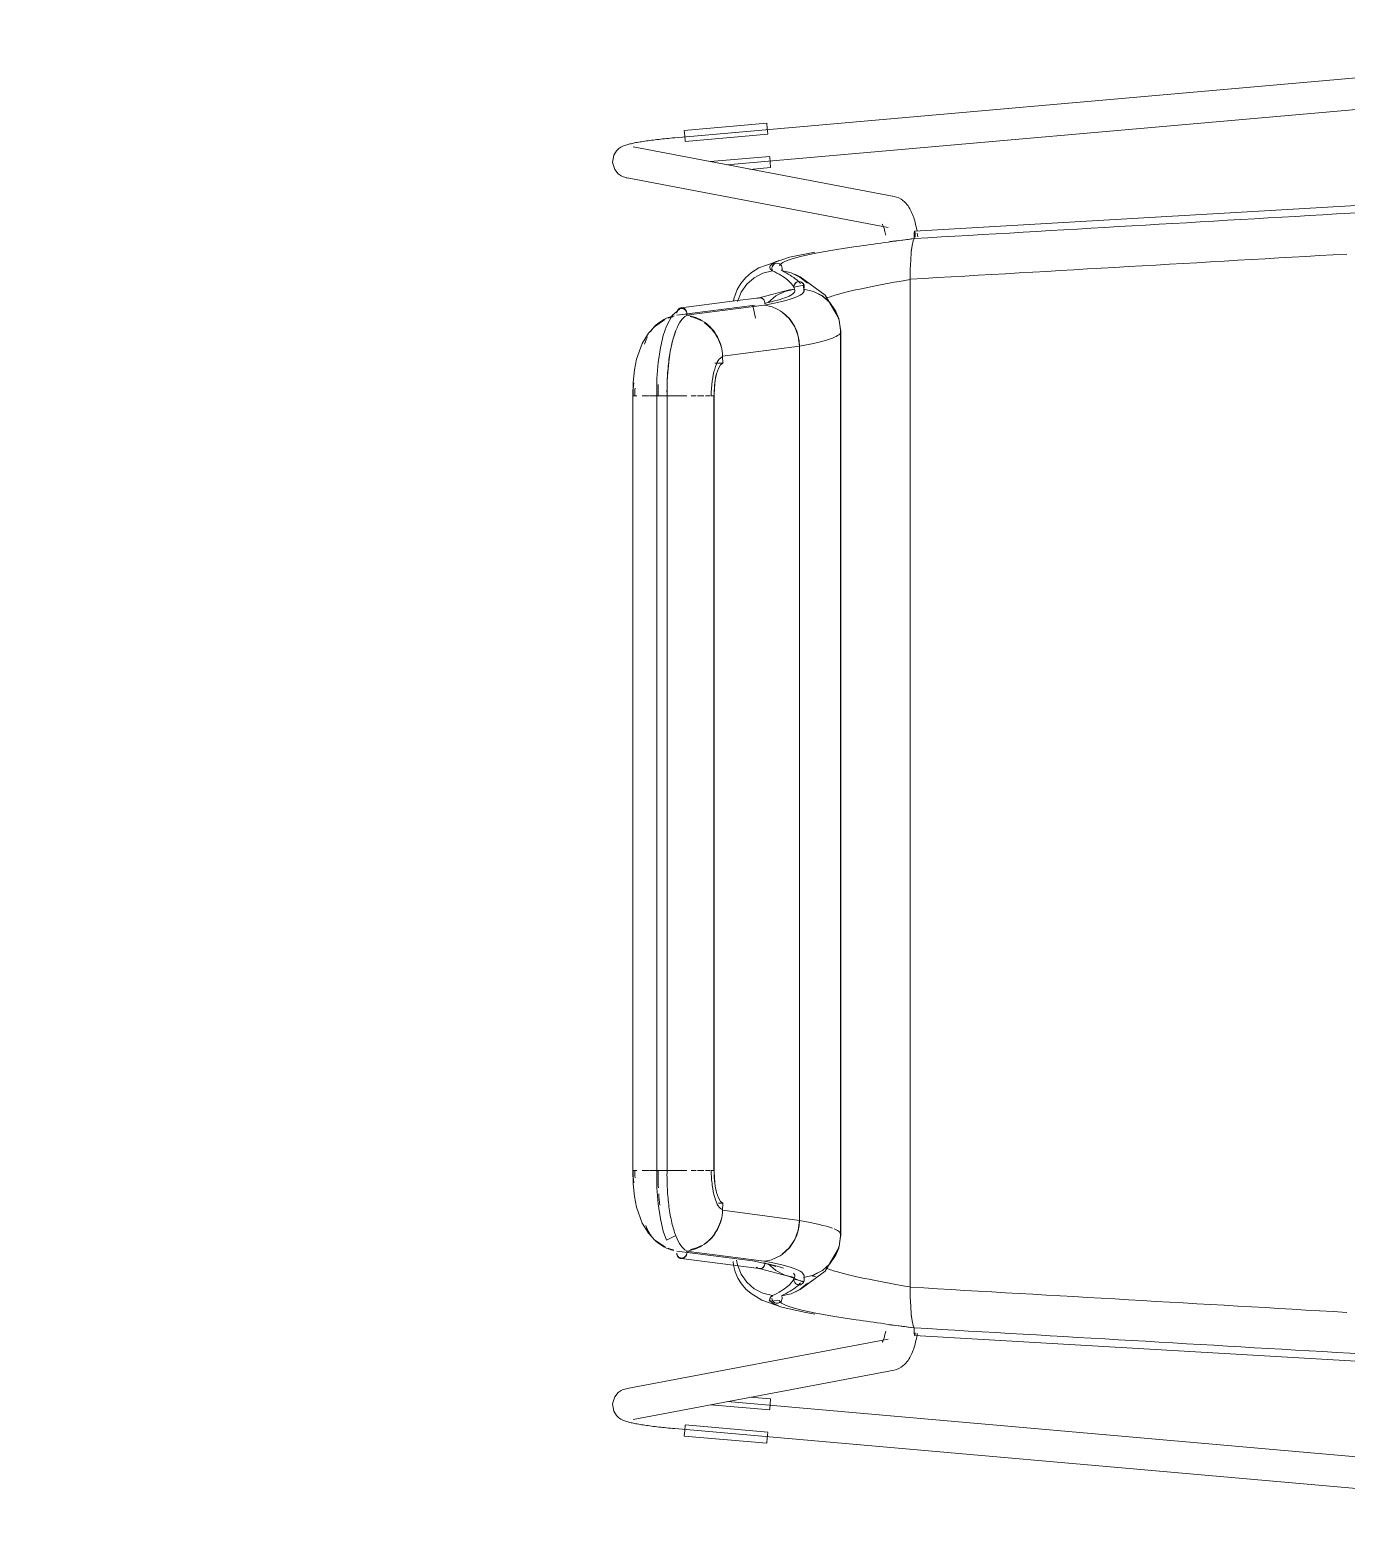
# Model space of a CAD drawing. Header units: millimetres. Extents: x 155927 to 295199, y -4084 to 97293.
# Drawn here: x 213151 to 213652, y 12021 to 12593 of the extents above; entities that cross this region are included whole.
import ezdxf

# ---------------------------------------------------------------- set-up
doc = ezdxf.new("R2010")
doc.units = ezdxf.units.MM
doc.header["$MEASUREMENT"] = 0
doc.layers.add('A-DOOR', color=4, linetype='CONTINUOUS', lineweight=9)
doc.layers.add('I-FURN', color=8, linetype='CONTINUOUS', lineweight=9)

msp = doc.modelspace()

# ---------------------------------------------------------------- linework, layer by layer
at = {"layer": 'A-DOOR'}
msp.add_arc((212168.33, 13505.61), 1010, 270, 0, dxfattribs=at)
at = {"layer": 'I-FURN'}
for p, q in [((213839.98, 12590.59), (213396.66, 12551.64)), ((213416.53, 12541.34), (213841.03, 12578.64)), ((213400.27, 12554.46), (213431.68, 12557.22)), ((213400.45, 12552.41), (213400.27, 12554.46)), ((213431.68, 12557.22), (213431.86, 12555.17)), ((213431.86, 12555.17), (213432.04, 12553.11)), ((213376.12, 12548.01), (213376.68, 12548.31)), ((213376.68, 12548.31), (213377.16, 12548.53)), ((213377.16, 12548.53), (213377.58, 12548.7)), ((213377.58, 12548.7), (213377.99, 12548.84)), ((213377.99, 12548.84), (213378.38, 12548.96)), ((213378.38, 12548.96), (213378.78, 12549.08)), ((213378.78, 12549.08), (213379.18, 12549.19)), ((213379.18, 12549.19), (213379.59, 12549.29)), ((213379.59, 12549.29), (213380.02, 12549.39)), ((213380.02, 12549.39), (213380.46, 12549.49)), ((213380.46, 12549.49), (213380.92, 12549.59)), ((213380.92, 12549.59), (213381.4, 12549.68)), ((213381.4, 12549.68), (213381.9, 12549.78)), ((213381.9, 12549.78), (213382.41, 12549.87)), ((213382.41, 12549.87), (213382.94, 12549.96)), ((213382.94, 12549.96), (213383.5, 12550.06)), ((213383.5, 12550.06), (213384.06, 12550.15)), ((213384.06, 12550.15), (213384.65, 12550.24)), ((213384.65, 12550.24), (213385.25, 12550.33)), ((213385.25, 12550.33), (213385.87, 12550.42)), ((213385.87, 12550.42), (213386.51, 12550.51)), ((213386.51, 12550.51), (213387.16, 12550.6)), ((213387.16, 12550.6), (213387.82, 12550.69)), ((213387.82, 12550.69), (213388.49, 12550.78)), ((213388.49, 12550.78), (213389.18, 12550.86)), ((213389.18, 12550.86), (213389.88, 12550.95)), ((213389.88, 12550.95), (213390.59, 12551.03)), ((213390.59, 12551.03), (213391.31, 12551.11)), ((213391.31, 12551.11), (213392.04, 12551.19)), ((213392.04, 12551.19), (213392.77, 12551.27)), ((213392.77, 12551.27), (213393.51, 12551.35)), ((213393.51, 12551.35), (213394.25, 12551.42)), ((213394.25, 12551.42), (213395, 12551.49)), ((213395, 12551.49), (213395.75, 12551.56)), ((213395.75, 12551.56), (213396.5, 12551.63)), ((213396.5, 12551.63), (213396.66, 12551.64)), ((213400.63, 12550.35), (213400.45, 12552.41)), ((213400.64, 12550.23), (213432.05, 12552.99)), ((213372.98, 12542.26), (213373.47, 12545.02)), ((213373.47, 12545.02), (213374.51, 12546.68)), ((213374.51, 12546.68), (213375.42, 12547.53)), ((213375.42, 12547.53), (213376.12, 12548.01)), ((213480.1, 12529.35), (213380.81, 12548.16)), ((213432.79, 12544.54), (213410.19, 12542.55)), ((213432.8, 12544.41), (213432.98, 12542.35)), ((213373.82, 12539.51), (213372.98, 12542.26)), ((213373.82, 12539.51), (213375.14, 12537.93)), ((213375.14, 12537.93), (213376.22, 12537.19)), ((213376.22, 12537.19), (213377.02, 12536.81)), ((213377.02, 12536.81), (213377.64, 12536.6)), ((213425.27, 12539.61), (213433.16, 12540.31)), ((213432.98, 12542.35), (213433.16, 12540.31)), ((213377.64, 12536.6), (213378.16, 12536.46)), ((213378.16, 12536.46), (213378.58, 12536.37)), ((213378.58, 12536.37), (213477.87, 12517.56)), ((213819.86, 12535.45), (213487.95, 12516.16)), ((213480.1, 12529.35), (213481.09, 12529.09)), ((213481.09, 12529.09), (213481.98, 12528.73)), ((213481.98, 12528.73), (213482.77, 12528.29)), ((213482.77, 12528.29), (213483.46, 12527.81)), ((213483.46, 12527.81), (213484.06, 12527.3)), ((213484.06, 12527.3), (213484.58, 12526.78)), ((213484.58, 12526.78), (213485.03, 12526.25)), ((213485.03, 12526.25), (213485.43, 12525.71)), ((213485.43, 12525.71), (213485.79, 12525.18)), ((213485.79, 12525.18), (213486.11, 12524.64)), ((213486.11, 12524.64), (213486.4, 12524.1)), ((213486.4, 12524.1), (213486.68, 12523.55)), ((213486.68, 12523.55), (213486.93, 12522.99)), ((213486.93, 12522.99), (213487.16, 12522.42)), ((213487.16, 12522.42), (213487.38, 12521.84)), ((213487.38, 12521.84), (213487.59, 12521.25)), ((213487.59, 12521.25), (213487.78, 12520.64)), ((213487.78, 12520.64), (213487.97, 12520.02)), ((213487.97, 12520.02), (213488.14, 12519.39)), ((213475.64, 12518.78), (213475.65, 12518.75)), ((213475.65, 12518.75), (213475.7, 12518.68)), ((213475.7, 12518.68), (213475.74, 12518.59)), ((213475.74, 12518.59), (213475.82, 12518.44)), ((213475.82, 12518.44), (213475.9, 12518.25)), ((213475.9, 12518.25), (213476, 12518.02)), ((213476, 12518.02), (213476.1, 12517.75)), ((213476.1, 12517.75), (213476.21, 12517.44)), ((213476.21, 12517.44), (213476.32, 12517.11)), ((213476.32, 12517.11), (213476.42, 12516.74)), ((213476.42, 12516.74), (213476.53, 12516.35)), ((213476.53, 12516.35), (213476.64, 12515.93)), ((213476.64, 12515.93), (213476.74, 12515.48)), ((213476.74, 12515.48), (213476.84, 12515.01)), ((213476.84, 12515.01), (213476.94, 12514.52)), ((213487.74, 12514.26), (213487.75, 12514.76)), ((213487.75, 12514.75), (213487.74, 12514.26)), ((213487.74, 12514.26), (213487.74, 12513.76)), ((213487.74, 12513.76), (213487.74, 12514.26)), ((213487.77, 12515.21), (213487.75, 12514.75)), ((213487.75, 12514.76), (213487.77, 12515.21)), ((213487.77, 12515.21), (213487.8, 12515.6)), ((213487.8, 12515.59), (213487.77, 12515.21)), ((213487.84, 12515.89), (213487.8, 12515.59)), ((213487.8, 12515.6), (213487.84, 12515.89)), ((213487.84, 12515.89), (213487.89, 12516.09)), ((213487.89, 12516.08), (213487.84, 12515.89)), ((213487.95, 12516.16), (213487.89, 12516.08)), ((213487.89, 12516.09), (213487.95, 12516.16)), ((213488, 12516.09), (213487.95, 12516.16)), ((213487.95, 12516.16), (213488, 12516.1)), ((213488, 12516.1), (213488.05, 12515.91)), ((213488.05, 12515.91), (213488, 12516.09)), ((213488.1, 12515.62), (213488.05, 12515.91)), ((213488.05, 12515.91), (213488.1, 12515.62)), ((213488.13, 12515.24), (213488.1, 12515.62)), ((213488.1, 12515.62), (213488.13, 12515.24)), ((213488.15, 12514.79), (213488.13, 12515.24)), ((213488.13, 12515.24), (213488.15, 12514.79)), ((213488.14, 12519.39), (213488.3, 12518.75)), ((213488.16, 12514.3), (213488.15, 12514.79)), ((213488.15, 12514.79), (213488.16, 12514.3)), ((213488.16, 12513.8), (213488.16, 12514.3)), ((213488.16, 12514.3), (213488.16, 12513.8)), ((213488.3, 12518.75), (213488.45, 12518.1)), ((213488.45, 12518.1), (213488.6, 12517.43)), ((213488.6, 12517.43), (213488.73, 12516.75)), ((213488.73, 12516.75), (213488.86, 12516.05)), ((213488.97, 12515.35), (213489.08, 12514.63)), ((213489.08, 12514.63), (213489.18, 12513.91)), ((213486.68, 12508.18), (213486.99, 12510.64)), ((213486.99, 12510.64), (213486.68, 12508.15)), ((213486.99, 12510.65), (213487.36, 12512.39)), ((213487.36, 12512.39), (213486.99, 12510.64)), ((213487.36, 12512.39), (213487.76, 12513.29)), ((213487.76, 12513.29), (213487.36, 12512.39)), ((213487.74, 12513.76), (213487.76, 12513.29)), ((213487.76, 12513.29), (213487.74, 12513.76)), ((213440.37, 12506.15), (213428.66, 12502.16)), ((213433.73, 12502.5), (213433.93, 12502.96)), ((213433.92, 12502.96), (213433.73, 12502.51)), ((213434.23, 12503.35), (213433.92, 12502.96)), ((213433.93, 12502.96), (213434.23, 12503.35)), ((213434.23, 12503.35), (213434.63, 12503.65)), ((213434.63, 12503.65), (213434.23, 12503.35)), ((213435.08, 12503.85), (213434.63, 12503.65)), ((213434.63, 12503.65), (213435.08, 12503.84)), ((213435.08, 12503.84), (213435.56, 12503.92)), ((213435.56, 12503.92), (213435.08, 12503.85)), ((213435.56, 12503.92), (213436.05, 12503.86)), ((213436.05, 12503.86), (213435.56, 12503.92)), ((213436.05, 12503.86), (213436.51, 12503.67)), ((213436.51, 12503.68), (213436.05, 12503.86)), ((213436.91, 12503.39), (213436.51, 12503.68)), ((213436.51, 12503.67), (213436.91, 12503.39)), ((213436.91, 12503.39), (213437.23, 12503.01)), ((213437.23, 12503.01), (213436.91, 12503.39)), ((213437.23, 12503.01), (213437.44, 12502.56)), ((213437.44, 12502.56), (213437.23, 12503.01)), ((213437.44, 12502.56), (213437.53, 12502.07)), ((213437.53, 12502.07), (213437.44, 12502.56)), ((213450.03, 12508.05), (213440.37, 12506.15)), ((213486.29, 12501.57), (213486.44, 12505.05)), ((213486.44, 12505.04), (213486.29, 12501.51)), ((213486.44, 12505.09), (213486.68, 12508.15)), ((213486.68, 12508.15), (213486.44, 12505.04)), ((213423.59, 12498.35), (213421.81, 12496.18)), ((213425.83, 12500.34), (213423.59, 12498.35)), ((213426.91, 12498.4), (213424.09, 12495.92)), ((213428.66, 12502.16), (213425.83, 12500.34)), ((213430.23, 12500.14), (213426.91, 12498.4)), ((213433.86, 12501.04), (213430.23, 12500.14)), ((213433.73, 12502.51), (213433.65, 12502.01)), ((213433.65, 12502.01), (213433.7, 12501.51)), ((213433.66, 12502.01), (213433.73, 12502.5)), ((213433.7, 12501.51), (213433.66, 12502.01)), ((213433.86, 12501.04), (213433.7, 12501.51)), ((213433.7, 12501.51), (213433.86, 12501.04)), ((213437.5, 12501.57), (213437.35, 12501.09)), ((213437.35, 12501.09), (213437.5, 12501.57)), ((213437.35, 12501.09), (213440.96, 12500.3)), ((213440.96, 12500.31), (213437.35, 12501.09)), ((213437.53, 12502.07), (213437.5, 12501.57)), ((213437.5, 12501.57), (213437.53, 12502.07)), ((213444.29, 12498.67), (213440.96, 12500.31)), ((213440.96, 12500.3), (213444.28, 12498.66)), ((213444.36, 12498.72), (213442.61, 12499.61)), ((213443.03, 12496.67), (213443.49, 12496.86)), ((213443.49, 12496.86), (213443.03, 12496.67)), ((213443.98, 12496.93), (213443.49, 12496.86)), ((213443.49, 12496.86), (213443.98, 12496.92)), ((213444.47, 12496.86), (213443.98, 12496.93)), ((213443.98, 12496.92), (213444.47, 12496.86)), ((213444.28, 12498.66), (213447.12, 12496.27)), ((213447.12, 12496.27), (213444.29, 12498.67)), ((213453.9, 12491.74), (213444.36, 12498.72)), ((213444.47, 12496.86), (213444.94, 12496.67)), ((213444.94, 12496.67), (213444.47, 12496.86)), ((213486.23, 12497.82), (213486.29, 12501.51)), ((213486.29, 12501.51), (213486.23, 12497.74)), ((213486.23, 12497.74), (213486.23, 12114.34)), ((213486.23, 12114.34), (213486.23, 12497.74)), ((213420.47, 12493.91), (213419.17, 12490.31)), ((213421.81, 12496.18), (213420.47, 12493.91)), ((213421.91, 12492.84), (213420.51, 12489.32)), ((213424.09, 12495.92), (213421.91, 12492.84)), ((213428.77, 12490.76), (213440.38, 12493.73)), ((213435.12, 12491.44), (213432.25, 12488.93)), ((213438.52, 12493.19), (213435.12, 12491.44)), ((213442.23, 12494.09), (213438.52, 12493.19)), ((213440.38, 12493.73), (213442.25, 12494.05)), ((213445.84, 12495.6), (213441.95, 12494.76)), ((213442.03, 12495.05), (213442.12, 12495.54)), ((213442.11, 12495.54), (213442.03, 12495.05)), ((213442.07, 12494.55), (213442.03, 12495.05)), ((213442.03, 12495.05), (213442.07, 12494.56)), ((213442.07, 12494.56), (213442.23, 12494.09)), ((213442.23, 12494.08), (213442.07, 12494.55)), ((213442.31, 12496), (213442.11, 12495.54)), ((213442.12, 12495.54), (213442.32, 12495.99)), ((213442.63, 12496.38), (213442.31, 12496)), ((213442.32, 12495.99), (213442.63, 12496.37)), ((213442.63, 12496.37), (213443.03, 12496.67)), ((213443.03, 12496.67), (213442.63, 12496.38)), ((213444.94, 12496.67), (213445.34, 12496.37)), ((213445.34, 12496.38), (213444.94, 12496.67)), ((213445.65, 12496), (213445.34, 12496.38)), ((213445.34, 12496.37), (213445.65, 12495.99)), ((213445.86, 12495.54), (213445.65, 12496)), ((213445.65, 12495.99), (213445.85, 12495.54)), ((213445.75, 12493.02), (213445.71, 12495.9)), ((213445.74, 12494.09), (213445.9, 12494.56)), ((213445.9, 12494.55), (213445.74, 12494.08)), ((213449.45, 12493.19), (213445.74, 12494.09)), ((213445.85, 12495.54), (213445.94, 12495.05)), ((213445.94, 12495.05), (213445.86, 12495.54)), ((213445.94, 12495.05), (213445.9, 12494.55)), ((213445.9, 12494.56), (213445.94, 12495.05)), ((213449.45, 12493.19), (213452.84, 12491.43)), ((213452.85, 12491.44), (213449.45, 12493.19)), ((213452.84, 12491.43), (213455.71, 12488.93)), ((213455.72, 12488.93), (213452.85, 12491.44)), ((213459.01, 12483.08), (213453.9, 12491.74)), ((213395.67, 12484.01), (213398.57, 12486.56)), ((213427.21, 12487.92), (213397.51, 12484.08)), ((213418.48, 12489.43), (213399.07, 12486.92)), ((213401.05, 12484.1), (213430.75, 12487.94)), ((213428.85, 12490.77), (213418.48, 12489.43)), ((213419.17, 12490.31), (213419.06, 12489.43)), ((213426.43, 12487.8), (213427.38, 12482.98)), ((213428.61, 12490.72), (213428.17, 12490.54)), ((213429.08, 12490.79), (213428.61, 12490.72)), ((213429.55, 12490.72), (213429.08, 12490.79)), ((213429.99, 12490.53), (213429.55, 12490.72)), ((213430.37, 12490.24), (213429.99, 12490.53)), ((213430.67, 12489.86), (213430.37, 12490.24)), ((213430.87, 12489.4), (213430.67, 12489.86)), ((213430.95, 12488.91), (213430.87, 12489.4)), ((213430.91, 12488.42), (213430.95, 12488.91)), ((213455.71, 12488.93), (213457.88, 12485.79)), ((213457.89, 12485.8), (213455.72, 12488.93)), ((213459.08, 12482.93), (213457.71, 12486.11)), ((213457.88, 12485.79), (213459.25, 12482.22)), ((213459.26, 12482.22), (213457.89, 12485.8)), ((213386.69, 12477.29), (213388.98, 12479.76)), ((213388.98, 12479.76), (213392.88, 12482.44)), ((213392.32, 12476.44), (213393.49, 12479.9)), ((213392.88, 12482.44), (213393.08, 12482.54)), ((213393.49, 12479.9), (213395.67, 12484.01)), ((213398.7, 12484.23), (213403.48, 12484.85)), ((213440.26, 12482.83), (213437.52, 12485.31)), ((213442.34, 12479.71), (213440.26, 12482.83)), ((213443.65, 12476.17), (213442.34, 12479.71)), ((213459.88, 12477.89), (213459.08, 12482.93)), ((213459.25, 12482.22), (213459.73, 12478.43)), ((213459.73, 12478.43), (213459.26, 12482.22)), ((213384.3, 12473.4), (213386.69, 12477.29)), ((213391.23, 12471.75), (213392.32, 12476.44)), ((213395.93, 12474.7), (213394.97, 12470.27)), ((213397.03, 12478.14), (213395.93, 12474.7)), ((213444.13, 12472.4), (213443.65, 12476.17)), ((213459.73, 12478.43), (213459.73, 12133.65)), ((213459.73, 12133.65), (213459.73, 12478.43)), ((213459.88, 12438.99), (213459.88, 12477.9)), ((213382.17, 12467.35), (213384.3, 12473.4)), ((213390.38, 12466.13), (213391.23, 12471.75)), ((213394.97, 12470.27), (213394.37, 12466.26)), ((213414.85, 12468.54), (213444.13, 12472.4)), ((213414.92, 12465.82), (213414.85, 12468.54)), ((213444.13, 12472.4), (213444.13, 12139.69)), ((213444.13, 12139.69), (213444.13, 12472.4)), ((213380.87, 12458.5), (213381.38, 12463.32)), ((213381.38, 12463.32), (213382.17, 12467.35)), ((213389.89, 12460.01), (213390.38, 12466.13)), ((213394.37, 12466.26), (213393.84, 12459.69)), ((213414.92, 12465.82), (213411.91, 12465.82)), ((213412.6, 12461.85), (213413.27, 12463.83)), ((213413.27, 12463.83), (213414.06, 12465.18)), ((213414.06, 12465.18), (213414.92, 12465.82)), ((213380.76, 12453.47), (213380.87, 12458.5)), ((213389.8, 12453.47), (213389.89, 12460.01)), ((213393.84, 12459.69), (213393.76, 12453.47)), ((213411.77, 12456.5), (213412.09, 12459.36)), ((213412.09, 12459.36), (213412.6, 12461.85)), ((213380.93, 12453.47), (213380.76, 12453.47)), ((213380.76, 12453.47), (213380.76, 12158.62)), ((213380.78, 12453.47), (213382.25, 12453.47)), ((213384.28, 12453.47), (213386.86, 12453.47)), ((213390.04, 12453.47), (213387.02, 12453.47)), ((213387.03, 12453.47), (213390.04, 12453.47)), ((213389.8, 12453.47), (213389.8, 12158.62)), ((213389.8, 12453.47), (213393.76, 12453.47)), ((213389.87, 12453.47), (213389.8, 12453.47)), ((213390.07, 12453.47), (213389.87, 12453.47)), ((213390.37, 12453.47), (213390.07, 12453.47)), ((213390.76, 12453.47), (213390.37, 12453.47)), ((213391.21, 12453.47), (213390.76, 12453.47)), ((213391.71, 12453.47), (213391.21, 12453.47)), ((213392.21, 12453.47), (213391.71, 12453.47)), ((213392.68, 12453.47), (213392.21, 12453.47)), ((213393.1, 12453.47), (213392.68, 12453.47)), ((213393.43, 12453.47), (213393.1, 12453.47)), ((213393.65, 12453.47), (213393.43, 12453.47)), ((213393.76, 12453.47), (213393.65, 12453.47)), ((213397.55, 12453.47), (213393.73, 12453.47)), ((213393.73, 12453.47), (213397.55, 12453.47)), ((213393.76, 12158.62), (213393.76, 12453.47)), ((213397.74, 12453.47), (213401.3, 12453.47)), ((213402.93, 12453.47), (213404.77, 12453.47)), ((213405.29, 12453.47), (213407.75, 12453.47)), ((213408.34, 12453.47), (213410.08, 12453.47)), ((213411.6, 12453.47), (213411.6, 12158.62)), ((213411.66, 12453.47), (213411.77, 12456.5)), ((213411.66, 12158.62), (213411.66, 12453.47)), ((213459.88, 12134.19), (213459.88, 12438.99)), ((213380.76, 12158.62), (213380.93, 12158.62)), ((213380.76, 12158.62), (213380.87, 12153.59)), ((213382.25, 12158.62), (213380.78, 12158.62)), ((213386.86, 12158.62), (213384.28, 12158.62)), ((213387.02, 12158.62), (213390.04, 12158.62)), ((213390.04, 12158.62), (213387.03, 12158.62)), ((213393.65, 12158.62), (213389.8, 12158.62)), ((213389.8, 12158.62), (213389.89, 12152.07)), ((213389.8, 12158.62), (213389.87, 12158.62)), ((213389.87, 12158.62), (213390.07, 12158.62)), ((213390.07, 12158.62), (213390.37, 12158.62)), ((213390.37, 12158.62), (213390.76, 12158.62)), ((213390.76, 12158.62), (213391.21, 12158.62)), ((213391.21, 12158.62), (213391.71, 12158.62)), ((213391.71, 12158.62), (213392.21, 12158.62)), ((213392.21, 12158.62), (213392.68, 12158.62)), ((213392.68, 12158.62), (213393.1, 12158.62)), ((213393.1, 12158.62), (213393.43, 12158.62)), ((213393.43, 12158.62), (213393.65, 12158.62)), ((213393.73, 12158.62), (213397.55, 12158.62)), ((213397.55, 12158.62), (213393.73, 12158.62)), ((213401.3, 12158.62), (213397.74, 12158.62)), ((213404.77, 12158.62), (213402.93, 12158.62)), ((213407.75, 12158.62), (213405.29, 12158.62)), ((213410.08, 12158.62), (213408.34, 12158.62)), ((213411.77, 12155.58), (213411.66, 12158.62)), ((213412.09, 12152.73), (213411.77, 12155.58)), ((213380.87, 12153.59), (213381.38, 12148.76)), ((213381.38, 12148.76), (213382.17, 12144.73)), ((213389.89, 12152.07), (213390.38, 12145.95)), ((213412.6, 12150.23), (213412.09, 12152.73)), ((213413.27, 12148.25), (213412.6, 12150.23)), ((213382.17, 12144.73), (213384.3, 12138.68)), ((213390.38, 12145.95), (213391.23, 12140.33)), ((213413.26, 12146.26), (213414.92, 12146.26)), ((213414.06, 12146.9), (213413.27, 12148.25)), ((213414.92, 12146.26), (213414.06, 12146.9)), ((213414.85, 12143.55), (213414.92, 12146.26)), ((213444.13, 12139.69), (213414.85, 12143.55)), ((213384.3, 12138.68), (213386.69, 12134.8)), ((213391.23, 12140.33), (213392.32, 12135.64)), ((213443.65, 12135.92), (213444.13, 12139.69)), ((213386.69, 12134.8), (213388.98, 12132.32)), ((213388.98, 12132.32), (213392.88, 12129.64)), ((213392.32, 12135.64), (213393.49, 12132.19)), ((213393.49, 12132.19), (213397.03, 12133.95)), ((213440.26, 12129.26), (213442.34, 12132.37)), ((213442.34, 12132.37), (213443.65, 12135.92)), ((213459.88, 12134.19), (213459.08, 12129.15)), ((213459.73, 12133.65), (213459.25, 12129.86)), ((213459.26, 12129.86), (213459.73, 12133.65)), ((213392.88, 12129.64), (213393.08, 12129.55)), ((213397.51, 12128), (213427.21, 12124.16)), ((213401.04, 12127.55), (213403.48, 12127.23)), ((213401.05, 12127.98), (213430.75, 12124.14)), ((213437.52, 12126.77), (213440.26, 12129.26)), ((213459.01, 12129), (213453.9, 12120.35)), ((213457.88, 12126.29), (213455.71, 12123.16)), ((213455.72, 12123.15), (213457.89, 12126.29)), ((213459.08, 12129.15), (213457.71, 12125.97)), ((213459.25, 12129.86), (213457.88, 12126.29)), ((213457.89, 12126.29), (213459.26, 12129.86)), ((213399.07, 12125.16), (213428.85, 12121.31)), ((213418.85, 12124.04), (213419, 12122.62)), ((213419, 12122.62), (213419.66, 12120.11)), ((213419.66, 12120.11), (213420.68, 12117.75)), ((213420.14, 12124.5), (213420.51, 12122.76)), ((213420.52, 12122.77), (213420.15, 12124.51)), ((213420.51, 12122.76), (213421.91, 12119.25)), ((213432.72, 12122.91), (213426.43, 12124.28)), ((213427.78, 12121.84), (213428.17, 12121.55)), ((213428.17, 12121.55), (213428.61, 12121.36)), ((213428.61, 12121.36), (213429.08, 12121.29)), ((213428.77, 12121.32), (213440.38, 12118.35)), ((213429.08, 12121.29), (213429.55, 12121.36)), ((213429.55, 12121.36), (213429.99, 12121.55)), ((213429.99, 12121.55), (213430.37, 12121.84)), ((213430.37, 12121.84), (213430.67, 12122.23)), ((213430.67, 12122.23), (213430.87, 12122.68)), ((213430.87, 12122.68), (213430.95, 12123.17)), ((213430.95, 12123.17), (213430.91, 12123.67)), ((213432.25, 12123.15), (213435.12, 12120.64)), ((213435.15, 12122.15), (213432.72, 12122.91)), ((213435.12, 12120.64), (213438.52, 12118.89)), ((213453.9, 12120.35), (213444.36, 12113.36)), ((213452.84, 12120.65), (213449.45, 12118.9)), ((213449.45, 12118.89), (213452.85, 12120.64)), ((213455.71, 12123.16), (213452.84, 12120.65)), ((213452.85, 12120.64), (213455.72, 12123.15)), ((213420.68, 12117.75), (213422.06, 12115.55)), ((213421.91, 12119.25), (213424.09, 12116.16)), ((213422.06, 12115.55), (213423.74, 12113.57)), ((213424.09, 12116.16), (213426.91, 12113.68)), ((213438.52, 12118.89), (213442.23, 12118)), ((213440.38, 12118.35), (213445.71, 12116.19)), ((213441.95, 12117.32), (213445.84, 12116.48)), ((213442.03, 12117.03), (213442.07, 12117.53)), ((213442.07, 12117.53), (213442.03, 12117.03)), ((213442.12, 12116.54), (213442.03, 12117.03)), ((213442.03, 12117.03), (213442.11, 12116.54)), ((213442.07, 12117.53), (213442.23, 12118)), ((213442.23, 12118), (213442.07, 12117.53)), ((213442.11, 12116.54), (213442.31, 12116.09)), ((213442.32, 12116.09), (213442.12, 12116.54)), ((213442.31, 12116.09), (213442.63, 12115.7)), ((213442.63, 12115.71), (213442.32, 12116.09)), ((213443.03, 12115.41), (213442.63, 12115.71)), ((213442.63, 12115.7), (213443.03, 12115.41)), ((213443.49, 12115.23), (213443.03, 12115.41)), ((213443.03, 12115.41), (213443.49, 12115.22)), ((213443.98, 12115.16), (213443.49, 12115.23)), ((213443.49, 12115.22), (213443.98, 12115.16)), ((213444.47, 12115.23), (213443.98, 12115.16)), ((213443.98, 12115.16), (213444.47, 12115.22)), ((213447.12, 12115.82), (213444.29, 12113.42)), ((213444.29, 12113.41), (213447.12, 12115.82)), ((213444.94, 12115.41), (213444.47, 12115.23)), ((213444.47, 12115.22), (213444.94, 12115.41)), ((213445.34, 12115.71), (213444.94, 12115.41)), ((213444.94, 12115.41), (213445.34, 12115.7)), ((213445.65, 12116.09), (213445.34, 12115.71)), ((213445.34, 12115.7), (213445.65, 12116.09)), ((213445.85, 12116.54), (213445.65, 12116.09)), ((213445.65, 12116.09), (213445.86, 12116.54)), ((213445.74, 12118), (213449.45, 12118.89)), ((213445.74, 12118), (213445.9, 12117.53)), ((213445.9, 12117.53), (213445.74, 12118)), ((213445.94, 12117.03), (213445.85, 12116.54)), ((213445.86, 12116.54), (213445.94, 12117.03)), ((213445.9, 12117.53), (213445.94, 12117.03)), ((213445.94, 12117.03), (213445.9, 12117.53)), ((213486.23, 12114.34), (213486.29, 12110.57)), ((213486.29, 12110.57), (213486.23, 12114.26)), ((213423.74, 12113.57), (213425.71, 12111.84)), ((213425.71, 12111.84), (213429.82, 12109.33)), ((213426.91, 12113.68), (213430.23, 12111.94)), ((213429.82, 12109.33), (213437.45, 12106.66)), ((213430.23, 12111.94), (213433.86, 12111.04)), ((213432.94, 12110.13), (213432.62, 12108.97)), ((213432.62, 12108.97), (213436.47, 12109.16)), ((213433.65, 12110.07), (213433.73, 12109.58)), ((213433.73, 12109.58), (213433.66, 12110.07)), ((213433.7, 12110.57), (213433.86, 12111.04)), ((213433.86, 12111.04), (213433.7, 12110.57)), ((213433.93, 12109.12), (213433.73, 12109.58)), ((213433.73, 12109.58), (213433.92, 12109.12)), ((213433.92, 12109.12), (213434.23, 12108.73)), ((213434.23, 12108.74), (213433.93, 12109.12)), ((213434.63, 12108.44), (213434.23, 12108.74)), ((213434.23, 12108.73), (213434.63, 12108.43)), ((213435.08, 12108.24), (213434.63, 12108.44)), ((213434.63, 12108.43), (213435.08, 12108.24)), ((213436.91, 12108.7), (213436.51, 12108.41)), ((213436.51, 12108.4), (213436.91, 12108.69)), ((213437.23, 12109.07), (213436.91, 12108.7)), ((213436.91, 12108.69), (213437.23, 12109.07)), ((213437.44, 12109.52), (213437.23, 12109.07)), ((213437.23, 12109.07), (213437.44, 12109.52)), ((213440.96, 12111.78), (213437.35, 12110.99)), ((213437.35, 12110.99), (213440.96, 12111.77)), ((213437.35, 12110.99), (213437.5, 12110.51)), ((213437.5, 12110.51), (213437.35, 12110.99)), ((213437.53, 12110.02), (213437.44, 12109.52)), ((213437.44, 12109.52), (213437.53, 12110.01)), ((213437.5, 12110.51), (213437.53, 12110.02)), ((213437.53, 12110.01), (213437.5, 12110.51)), ((213444.28, 12113.42), (213440.96, 12111.78)), ((213440.96, 12111.77), (213444.29, 12113.41)), ((213444.36, 12113.36), (213442.61, 12112.47)), ((213486.29, 12110.57), (213486.44, 12107.04)), ((213486.44, 12107.04), (213486.29, 12110.51)), ((213435.56, 12108.17), (213435.08, 12108.24)), ((213435.08, 12108.24), (213435.56, 12108.16)), ((213436.05, 12108.23), (213435.56, 12108.17)), ((213435.56, 12108.16), (213436.05, 12108.22)), ((213436.51, 12108.41), (213436.05, 12108.23)), ((213436.05, 12108.22), (213436.51, 12108.4)), ((213437.45, 12106.66), (213445.97, 12104.77)), ((213445.97, 12104.77), (213450.03, 12104.03)), ((213486.44, 12107.04), (213486.68, 12103.94)), ((213486.68, 12103.93), (213486.44, 12106.99)), ((213486.68, 12103.94), (213486.99, 12101.44)), ((213486.99, 12101.44), (213486.68, 12103.9)), ((213476.74, 12096.6), (213476.84, 12097.07)), ((213476.84, 12097.07), (213476.94, 12097.56)), ((213486.99, 12101.44), (213487.36, 12099.69)), ((213487.36, 12099.69), (213486.99, 12101.43)), ((213487.76, 12098.79), (213487.36, 12099.69)), ((213487.36, 12099.69), (213487.76, 12098.79)), ((213487.76, 12098.79), (213487.74, 12098.32)), ((213487.74, 12098.32), (213487.76, 12098.79)), ((213487.74, 12098.32), (213487.74, 12097.82)), ((213487.74, 12097.82), (213487.74, 12098.32)), ((213487.74, 12097.82), (213487.75, 12097.33)), ((213487.75, 12097.33), (213487.74, 12097.82)), ((213487.75, 12097.33), (213487.77, 12096.88)), ((213487.77, 12096.87), (213487.75, 12097.33)), ((213477.87, 12094.52), (213378.58, 12075.71)), ((213475.64, 12093.3), (213475.65, 12093.33)), ((213475.65, 12093.33), (213475.7, 12093.4)), ((213475.7, 12093.4), (213475.74, 12093.49)), ((213475.74, 12093.49), (213475.82, 12093.64)), ((213475.82, 12093.64), (213475.9, 12093.83)), ((213475.9, 12093.83), (213476, 12094.07)), ((213476, 12094.07), (213476.1, 12094.34)), ((213476.1, 12094.34), (213476.21, 12094.64)), ((213476.21, 12094.64), (213476.32, 12094.98)), ((213476.32, 12094.98), (213476.42, 12095.34)), ((213476.42, 12095.34), (213476.53, 12095.74)), ((213476.53, 12095.74), (213476.64, 12096.16)), ((213476.64, 12096.16), (213476.74, 12096.6)), ((213487.59, 12090.84), (213487.78, 12091.44)), ((213487.77, 12096.88), (213487.8, 12096.49)), ((213487.8, 12096.49), (213487.77, 12096.87)), ((213487.78, 12091.44), (213487.97, 12092.06)), ((213487.8, 12096.49), (213487.84, 12096.19)), ((213487.84, 12096.19), (213487.8, 12096.49)), ((213487.95, 12095.93), (213488, 12095.99)), ((213488, 12095.99), (213487.95, 12095.92)), ((213819.86, 12076.64), (213487.95, 12095.92)), ((213487.97, 12092.06), (213488.14, 12092.69)), ((213488.05, 12096.17), (213488.1, 12096.46)), ((213488.1, 12096.46), (213488.05, 12096.17)), ((213488.1, 12096.46), (213488.13, 12096.84)), ((213488.13, 12096.84), (213488.1, 12096.46)), ((213488.14, 12092.69), (213488.3, 12093.33)), ((213488.3, 12093.33), (213488.45, 12093.99)), ((213488.45, 12093.99), (213488.6, 12094.66)), ((213488.6, 12094.66), (213488.73, 12095.34)), ((213488.73, 12095.34), (213488.86, 12096.03)), ((213488.86, 12096.03), (213488.97, 12096.73)), ((213484.58, 12085.31), (213485.03, 12085.84)), ((213485.03, 12085.84), (213485.43, 12086.37)), ((213485.43, 12086.37), (213485.79, 12086.91)), ((213485.79, 12086.91), (213486.11, 12087.45)), ((213486.11, 12087.45), (213486.4, 12087.98)), ((213486.4, 12087.98), (213486.68, 12088.53)), ((213486.68, 12088.53), (213486.93, 12089.09)), ((213486.93, 12089.09), (213487.16, 12089.66)), ((213487.16, 12089.66), (213487.38, 12090.24)), ((213487.38, 12090.24), (213487.59, 12090.84)), ((213380.81, 12063.92), (213480.1, 12082.73)), ((213480.1, 12082.73), (213481.09, 12082.99)), ((213481.09, 12082.99), (213481.98, 12083.35)), ((213481.98, 12083.35), (213482.77, 12083.79)), ((213482.77, 12083.79), (213483.46, 12084.28)), ((213483.46, 12084.28), (213484.06, 12084.79)), ((213484.06, 12084.79), (213484.58, 12085.31)), ((213375.14, 12074.15), (213376.22, 12074.9)), ((213376.22, 12074.9), (213377.02, 12075.27)), ((213377.02, 12075.27), (213377.64, 12075.49)), ((213377.64, 12075.49), (213378.16, 12075.62)), ((213378.16, 12075.62), (213378.58, 12075.71)), ((213373.82, 12072.57), (213372.98, 12069.82)), ((213372.98, 12069.82), (213373.47, 12067.06)), ((213373.82, 12072.57), (213375.14, 12074.15)), ((213410.31, 12069.52), (213432.79, 12067.54)), ((213841.03, 12033.45), (213416.68, 12070.73)), ((213433.16, 12071.78), (213425.27, 12072.47)), ((213432.98, 12069.73), (213432.8, 12067.67)), ((213433.16, 12071.78), (213432.98, 12069.73)), ((213373.47, 12067.06), (213374.51, 12065.41)), ((213374.51, 12065.41), (213375.42, 12064.55)), ((213375.42, 12064.55), (213376.12, 12064.07)), ((213376.12, 12064.07), (213376.68, 12063.77)), ((213376.68, 12063.77), (213377.16, 12063.55)), ((213377.16, 12063.55), (213377.58, 12063.38)), ((213377.58, 12063.38), (213377.99, 12063.24)), ((213377.99, 12063.24), (213378.38, 12063.12)), ((213378.38, 12063.12), (213378.78, 12063)), ((213378.78, 12063), (213379.18, 12062.9)), ((213379.18, 12062.9), (213379.59, 12062.79)), ((213379.59, 12062.79), (213380.02, 12062.69)), ((213380.02, 12062.69), (213380.46, 12062.59)), ((213380.46, 12062.59), (213380.92, 12062.5)), ((213380.92, 12062.5), (213381.4, 12062.4)), ((213381.4, 12062.4), (213381.9, 12062.31)), ((213381.9, 12062.31), (213382.41, 12062.21)), ((213382.41, 12062.21), (213382.94, 12062.12)), ((213382.94, 12062.12), (213383.5, 12062.03)), ((213383.5, 12062.03), (213384.06, 12061.93)), ((213384.06, 12061.93), (213384.65, 12061.84)), ((213384.65, 12061.84), (213385.25, 12061.75)), ((213385.25, 12061.75), (213385.87, 12061.66)), ((213385.87, 12061.66), (213386.51, 12061.57)), ((213386.51, 12061.57), (213387.16, 12061.48)), ((213387.16, 12061.48), (213387.82, 12061.39)), ((213387.82, 12061.39), (213388.49, 12061.31)), ((213388.49, 12061.31), (213389.18, 12061.22)), ((213389.18, 12061.22), (213389.88, 12061.14)), ((213389.88, 12061.14), (213390.59, 12061.05)), ((213390.59, 12061.05), (213391.31, 12060.97)), ((213391.31, 12060.97), (213392.04, 12060.89)), ((213392.04, 12060.89), (213392.77, 12060.81)), ((213392.77, 12060.81), (213393.51, 12060.74)), ((213393.51, 12060.74), (213394.25, 12060.66)), ((213394.25, 12060.66), (213395, 12060.59)), ((213395, 12060.59), (213395.75, 12060.52)), ((213395.75, 12060.52), (213396.5, 12060.45)), ((213396.5, 12060.45), (213396.66, 12060.44)), ((213396.66, 12060.44), (213839.98, 12021.49)), ((213400.27, 12057.63), (213400.45, 12059.67)), ((213431.68, 12054.87), (213400.27, 12057.63)), ((213400.45, 12059.67), (213400.63, 12061.73)), ((213432.05, 12059.1), (213400.64, 12061.86)), ((213432.04, 12058.97), (213431.86, 12056.91)), ((213431.86, 12056.91), (213431.68, 12054.87))]:
    msp.add_line(p, q, dxfattribs=at)
for centre, major_axis, ratio, start_param, end_param in [((213429.08, 12488.83), (0, 1.96), 0.955139, 4.501447, 6.790779), ((213429.06, 12472.27), (0, 15.78), 0.955139, 5.929149, 6.170649), ((213429.06, 12472.27), (0, 15.78), 0.955139, 5.687432, 5.928979), ((213429.06, 12472.27), (0, 15.78), 0.955139, 4.720632, 5.68731), ((213385.04, 12453.47), (0, 12.4), 0.287441, 1.332781, 1.570796), ((213396.51, 12453.47), (-15.75, 0), 0.000004, 3.431839, 3.614078), ((213385.04, 12158.62), (0, -12.4), 0.287441, 4.712389, 4.932602), ((213396.51, 12158.62), (-15.75, 0), 0.000004, 2.669107, 2.851347), ((213429.06, 12139.82), (0, 15.78), 0.955139, 3.737469, 4.704147), ((213429.06, 12139.82), (0, 15.78), 0.955139, 3.495799, 3.737346), ((213429.08, 12123.26), (0, 1.96), 0.955139, 2.379629, 4.923331), ((213429.06, 12139.82), (0, 15.78), 0.955139, 3.254129, 3.495629)]:
    msp.add_ellipse(centre, major_axis=major_axis, ratio=ratio, start_param=start_param, end_param=end_param, dxfattribs=at)
for points in [[(213487.76, 12513.29), (213543, 12516.51), (213653.59, 12522.95), (213764.35, 12529.39), (213819.76, 12532.61)], [(213487.75, 12513.28), (213484.69, 12512.89), (213481.6, 12512.5), (213478.54, 12512.12)], [(213486.23, 12497.82), (213541.59, 12501.02), (213597.01, 12504.21), (213652.47, 12507.41)], [(213445.74, 12494.08), (213446.29, 12493.06), (213444.32, 12491.01), (213436.26, 12488.97), (213430.75, 12487.94)], [(213393.73, 12453.47), (213393.69, 12455.81), (213393.76, 12460.47), (213394.39, 12467.32), (213395.5, 12473.46), (213397.03, 12478.54), (213398.93, 12482.24), (213400.33, 12483.55), (213401.06, 12483.9)], [(213394.17, 12483.01), (213394.8, 12483.26), (213395.45, 12483.42), (213396.11, 12483.56)], [(213414.85, 12468.54), (213414.81, 12469.83), (213414.45, 12472.33), (213413.04, 12475.93), (213410.85, 12479.08), (213408.01, 12481.61), (213404.67, 12483.37), (213402.29, 12483.95), (213401.05, 12484.1)], [(213401.24, 12484.86), (213401.25, 12484.7), (213401.25, 12484.53), (213401.21, 12484.37)], [(213402.57, 12483.64), (213403.96, 12483.33), (213405.32, 12482.83), (213406.58, 12482.13)], [(213386.24, 12475.85), (213385.81, 12474.96), (213385.41, 12474.04), (213385.17, 12473.08)], [(213459.88, 12477.9), (213459.88, 12478.08), (213459.83, 12478.25), (213459.73, 12478.43)], [(213410.54, 12453.47), (213410.59, 12457.26), (213411.56, 12464.65), (213413.73, 12468.03), (213414.84, 12468.29)], [(213380.85, 12453.47), (213380.85, 12455.18), (213380.92, 12456.86), (213381.07, 12458.44)], [(213390.33, 12453.47), (213390.31, 12454.9), (213390.31, 12456.32), (213390.35, 12457.73)], [(213412.55, 12461.85), (213412, 12459.8), (213411.72, 12457.08), (213411.63, 12454.3)], [(213381.04, 12154.01), (213380.91, 12155.48), (213380.85, 12157.04), (213380.85, 12158.62)], [(213390.44, 12152.02), (213390.33, 12154.2), (213390.29, 12156.4), (213390.33, 12158.62)], [(213414.84, 12143.79), (213414.28, 12143.92), (213413.18, 12144.87), (213411.79, 12148.19), (213410.83, 12152.99), (213410.57, 12156.72), (213410.54, 12158.62)], [(213411.61, 12157.78), (213411.67, 12155), (213412.03, 12152.45), (213412.55, 12150.24)], [(213391.01, 12145.46), (213390.83, 12146.87), (213390.66, 12148.32), (213390.55, 12149.8)], [(213401.05, 12127.98), (213402.29, 12128.13), (213404.67, 12128.71), (213408.01, 12130.47), (213410.85, 12133), (213413.04, 12136.15), (213414.45, 12139.75), (213414.81, 12142.25), (213414.85, 12143.55)], [(213456.66, 12136.67), (213454.05, 12137.67), (213449.86, 12138.68), (213444.13, 12139.69)], [(213401.06, 12128.18), (213400.33, 12128.54), (213398.93, 12129.85), (213397.66, 12132.31), (213397.09, 12133.78)], [(213459.88, 12134.19), (213459.88, 12134.94), (213459.5, 12135.7), (213457.34, 12136.45)], [(213459.73, 12133.65), (213459.83, 12133.83), (213459.88, 12134.01), (213459.88, 12134.19)], [(213396.18, 12128.45), (213395.5, 12128.61), (213394.82, 12128.81), (213394.16, 12129.06)], [(213406.56, 12129.97), (213405.3, 12129.27), (213403.94, 12128.86), (213402.56, 12128.53)], [(213438.08, 12121.54), (213436.18, 12122.19), (213433.38, 12122.85), (213430.33, 12123.51)], [(213445.74, 12118), (213446.29, 12119.02), (213444.32, 12121.07), (213436.26, 12123.12), (213430.75, 12124.14)], [(213442.23, 12118), (213442.52, 12118.54), (213442.38, 12119.09), (213441.81, 12119.63)], [(213450.2, 12118.39), (213449.73, 12118.45), (213449.26, 12118.5), (213448.8, 12118.56)], [(213652.47, 12104.68), (213597.01, 12107.87), (213541.59, 12111.07), (213486.23, 12114.26)], [(213487.75, 12098.81), (213484.62, 12099.2), (213481.46, 12099.6), (213478.35, 12099.99)], [(213487.76, 12098.79), (213543, 12095.57), (213653.59, 12089.13), (213764.35, 12082.69), (213819.76, 12079.47)]]:
    msp.add_open_spline(points, degree=3, dxfattribs=at)
for points, knots in [([(213487.76, 12513.29), (213480.21, 12512.27), (213465, 12510.24), (213446.56, 12507.19), (213438.26, 12504.75), (213436.66, 12503.33), (213436.47, 12502.92)], [0, 0, 0, 0, 0.25, 0.5, 0.75, 0.8499412, 0.8499412, 0.8499412, 0.8499412]), ([(213436.28, 12504.89), (213435.56, 12504.63), (213432.54, 12503.35), (213432.31, 12502.07), (213433.86, 12501.04)], [0.6866019, 0.6866019, 0.6866019, 0.6866019, 0.75, 1, 1, 1, 1]), ([(213433.86, 12501.04), (213436.26, 12499.88), (213439.69, 12497.79), (213441.48, 12495.7), (213441.95, 12494.76)], [0, 0, 0, 0, 0.5, 0.9025379, 0.9025379, 0.9025379, 0.9025379]), ([(213437.35, 12501.09), (213439.76, 12499.93), (213442.41, 12498.3), (213444.08, 12496.67), (213444.48, 12496.21)], [0, 0, 0, 0, 0.5, 0.696307, 0.696307, 0.696307, 0.696307]), ([(213453.96, 12490.44), (213455.11, 12490.93), (213459.35, 12492.39), (213470.06, 12494.82), (213480.84, 12496.77), (213486.23, 12497.74)], [0.375, 0.375, 0.375, 0.375, 0.5, 0.75, 1, 1, 1, 1]), ([(213442.23, 12494.08), (213442.78, 12493.06), (213441.05, 12491.25), (213434.56, 12489.43), (213430.85, 12488.64)], [0, 0, 0, 0, 0.5, 0.8877852, 0.8877852, 0.8877852, 0.8877852]), ([(213401.05, 12484.1), (213401.11, 12484.24), (213401.18, 12484.46), (213401.23, 12484.74), (213401.24, 12485.02), (213401.2, 12485.32), (213401.12, 12485.61), (213401.01, 12485.88), (213400.81, 12486.2), (213400.5, 12486.52), (213400.13, 12486.75), (213399.78, 12486.88), (213399.47, 12486.93), (213399.19, 12486.94), (213398.93, 12486.9), (213398.68, 12486.83), (213398.43, 12486.72), (213398.13, 12486.52), (213397.82, 12486.2), (213397.61, 12485.8), (213397.51, 12485.45), (213397.47, 12485.19), (213397.47, 12485.03), (213397.47, 12484.95)], [0, 0, 0, 0, 0.0555556, 0.0833333, 0.1111111, 0.1666667, 0.1944444, 0.2222222, 0.2777778, 0.3333333, 0.3888889, 0.4444444, 0.4791667, 0.5138889, 0.5486111, 0.5833333, 0.6180556, 0.6527778, 0.7222222, 0.7916667, 0.8263889, 0.8611111, 0.8888889, 0.8888889, 0.8888889, 0.8888889]), ([(213397.48, 12484.86), (213397.49, 12485.03), (213397.53, 12485.32), (213397.67, 12485.7), (213397.93, 12486.11), (213398.45, 12486.57), (213399.31, 12486.82), (213400.1, 12486.59), (213400.63, 12486.2), (213400.95, 12485.81), (213401.09, 12485.51), (213401.14, 12485.35)], [-0.875, -0.875, -0.875, -0.875, -0.8125, -0.765625, -0.71875, -0.625, -0.5, -0.375, -0.3125, -0.25, -0.1875, -0.1875, -0.1875, -0.1875]), ([(213396.4, 12483.89), (213395.63, 12483.73), (213393.72, 12483.16), (213390.86, 12481.61), (213388.68, 12479.6), (213387.67, 12478.21), (213387.4, 12477.81)], [0.0592823, 0.0592823, 0.0592823, 0.0592823, 0.1666667, 0.3333333, 0.5, 0.565028, 0.565028, 0.565028, 0.565028]), ([(213407.93, 12481.27), (213409.98, 12479.83), (213412.49, 12476.89), (213414.06, 12473.32), (213414.3, 12472.07)], [-0.6666667, -0.6666667, -0.6666667, -0.6666667, -0.3333333, -0.1666667, -0.1666667, -0.1666667, -0.1666667]), ([(213444.13, 12472.4), (213449.86, 12473.4), (213457.5, 12475.24), (213459.88, 12477.07), (213459.88, 12477.89)], [0, 0, 0, 0, 0.5, 0.9107154, 0.9107154, 0.9107154, 0.9107154]), ([(213397.03, 12133.95), (213396.48, 12135.37), (213395.49, 12138.7), (213394.39, 12144.76), (213393.76, 12151.62), (213393.69, 12156.27), (213393.73, 12158.62)], [0.3397465, 0.3397465, 0.3397465, 0.3397465, 0.5, 0.6666667, 0.8333333, 0.9999948, 0.9999948, 0.9999948, 0.9999948]), ([(213385.6, 12137.75), (213385.79, 12137.23), (213386.36, 12135.89), (213387.1, 12134.63), (213387.63, 12133.9)], [0.260519, 0.260519, 0.260519, 0.260519, 0.3333333, 0.4544474, 0.4544474, 0.4544474, 0.4544474]), ([(213414.3, 12140.01), (213413.98, 12138.78), (213412.55, 12135.26), (213410.08, 12131.95), (213407.93, 12130.82)], [-0.8333333, -0.8333333, -0.8333333, -0.8333333, -0.6666667, -0.3333333, -0.3333333, -0.3333333, -0.3333333]), ([(213388.25, 12133.11), (213389.05, 12132.17), (213390.86, 12130.49), (213393.68, 12128.89), (213395.59, 12128.43), (213396.33, 12128.27)], [0.5, 0.5, 0.5, 0.5, 0.6666667, 0.8333333, 0.9365189, 0.9365189, 0.9365189, 0.9365189]), ([(213397.47, 12127.13), (213397.46, 12126.99), (213397.48, 12126.76), (213397.55, 12126.47), (213397.65, 12126.2), (213397.83, 12125.89), (213398.12, 12125.57), (213398.48, 12125.33), (213398.83, 12125.2), (213399.14, 12125.15), (213399.41, 12125.15), (213399.68, 12125.18), (213399.93, 12125.25), (213400.18, 12125.37), (213400.49, 12125.56), (213400.81, 12125.88), (213401.05, 12126.28), (213401.17, 12126.63), (213401.22, 12126.89), (213401.23, 12127.06), (213401.24, 12127.13)], [0.1111111, 0.1111111, 0.1111111, 0.1111111, 0.1666667, 0.1944444, 0.2222222, 0.2777778, 0.3333333, 0.3888889, 0.4444444, 0.4791667, 0.5138889, 0.5486111, 0.5833333, 0.6180556, 0.6527778, 0.7222222, 0.7916667, 0.8263889, 0.8611111, 0.8888889, 0.8888889, 0.8888889, 0.8888889]), ([(213401.14, 12126.73), (213401.1, 12126.61), (213401.01, 12126.38), (213400.73, 12125.97), (213400.18, 12125.51), (213399.31, 12125.26), (213398.53, 12125.49), (213398.02, 12125.88), (213397.72, 12126.27), (213397.53, 12126.73), (213397.49, 12127.05), (213397.48, 12127.22)], [-0.8125, -0.8125, -0.8125, -0.8125, -0.765625, -0.71875, -0.625, -0.5, -0.375, -0.3125, -0.25, -0.1875, -0.125, -0.125, -0.125, -0.125]), ([(213486.23, 12114.34), (213480.84, 12115.32), (213470.06, 12117.26), (213459.35, 12119.69), (213455.11, 12121.15), (213453.96, 12121.64)], [0, 0, 0, 0, 0.25, 0.5, 0.625, 0.625, 0.625, 0.625]), ([(213433.86, 12111.04), (213436.26, 12112.2), (213439.69, 12114.29), (213441.48, 12116.39), (213441.95, 12117.32)], [0, 0, 0, 0, 0.5, 0.9025383, 0.9025383, 0.9025383, 0.9025383]), ([(213437.35, 12110.99), (213439.76, 12112.16), (213442.41, 12113.78), (213444.08, 12115.41), (213444.48, 12115.87)], [0, 0, 0, 0, 0.5, 0.6963068, 0.6963068, 0.6963068, 0.6963068]), ([(213436.07, 12107.27), (213435.44, 12107.5), (213432.53, 12108.76), (213432.31, 12110.02), (213433.86, 12111.04)], [0.6929173, 0.6929173, 0.6929173, 0.6929173, 0.75, 1, 1, 1, 1]), ([(213487.76, 12098.79), (213480.21, 12099.81), (213465, 12101.84), (213446.56, 12104.89), (213438.26, 12107.33), (213436.66, 12108.75), (213436.47, 12109.16)], [0, 0, 0, 0, 0.25, 0.5, 0.75, 0.8499411, 0.8499411, 0.8499411, 0.8499411])]:
    msp.add_open_spline(points, degree=3, knots=knots, dxfattribs=at)

doc.saveas('drawing.dxf')
